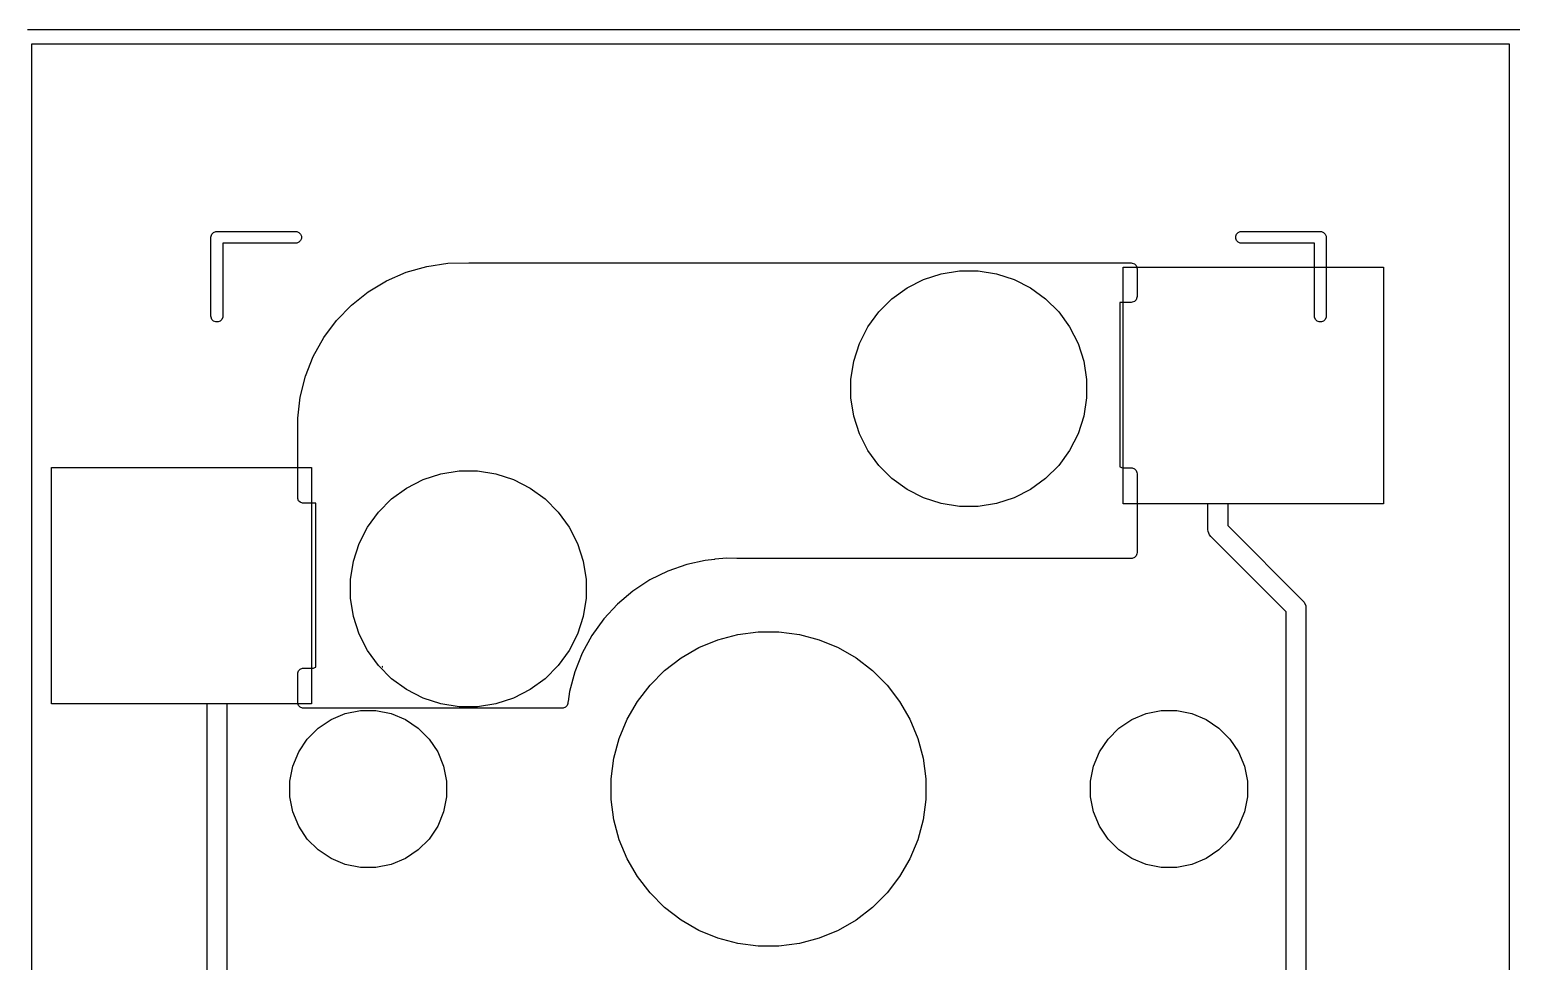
# Model space of a CAD drawing. Header units: millimetres. Extents: x 14 to 286, y -133 to -45.
# Drawn here: x 23.88 to 42.68, y -59.35 to -47.53 of the extents above; entities that cross this region are included whole.
import ezdxf

# ---------------------------------------------------------------- set-up
doc = ezdxf.new("R2010")
doc.units = ezdxf.units.MM
for name, color, linetype, true_color in [('B.Cu', 153, 'CONTINUOUS', 0x4d7fc4), ('B.Mask', 4, 'CONTINUOUS', 0x02ffee), ('B.Paste', 132, 'CONTINUOUS', 0x00c2c2), ('B.Silkscreen', 31, 'CONTINUOUS', 0xe8b2a7), ('F.Mask', 201, 'CONTINUOUS', 0xd864ff), ('F.Silkscreen', 41, 'CONTINUOUS', 0xf2eda1), ('User.Drawings', 9, 'CONTINUOUS', 0xc2c2c2)]:
    doc.layers.add(name, color=color, linetype=linetype, true_color=true_color)

msp = doc.modelspace()

# ---------------------------------------------------------------- linework, layer by layer
at = {"layer": 'B.Cu', "linetype": 'CONTINUOUS'}
for p, q in [((37.7525, -53.545), (37.7525, -50.545)), ((37.7525, -50.545), (41.0525, -50.545)), ((41.0525, -50.545), (41.0525, -53.545)), ((24.1525, -56.085), (24.1525, -53.085)), ((24.1525, -53.085), (27.4525, -53.085)), ((27.4525, -53.085), (27.4525, -56.085)), ((38.8275, -53.545), (37.7525, -53.545)), ((38.8275, -53.8717), (38.8275, -53.545)), ((41.0525, -53.545), (39.0775, -53.545)), ((39.0775, -53.545), (39.0775, -53.819923)), ((38.829902, -53.896086), (38.8275, -53.8717)), ((38.848566, -53.941146), (38.829902, -53.896086)), ((38.848571, -53.941151), (38.848566, -53.941146)), ((38.864112, -53.960088), (38.848571, -53.941151)), ((39.0775, -53.819923), (40.032788, -54.775211)), ((39.8194, -54.915376), (38.864112, -53.960088)), ((40.032788, -54.775211), (40.048333, -54.794153)), ((40.048333, -54.794153), (40.048334, -54.794154)), ((40.048334, -54.794154), (40.066998, -54.839214)), ((40.066998, -54.839214), (40.0694, -54.8636)), ((40.0694, -54.8636), (40.0694, -60.0154)), ((39.8194, -59.963624), (39.8194, -54.915376)), ((26.1275, -56.085), (24.1525, -56.085)), ((26.1275, -67.005222), (26.1275, -56.085)), ((27.4525, -56.085), (26.3775, -56.085)), ((26.3775, -56.085), (26.3775, -67.005222))]:
    msp.add_line(p, q, dxfattribs=at)
at = {"layer": 'B.Mask', "linetype": 'CONTINUOUS'}
for p, q in [((37.7525, -53.545), (37.7525, -50.545)), ((37.7525, -50.545), (41.0525, -50.545)), ((41.0525, -50.545), (41.0525, -53.545)), ((35.008752, -50.80604), (35.218475, -50.699181)), ((35.218475, -50.699181), (35.442332, -50.626445)), ((35.442332, -50.626445), (35.674811, -50.589624)), ((35.674811, -50.589624), (35.910189, -50.589624)), ((35.910189, -50.589624), (36.142668, -50.626445)), ((36.142668, -50.626445), (36.366525, -50.699181)), ((36.366525, -50.699181), (36.576248, -50.80604)), ((34.651891, -51.110828), (34.818328, -50.944391)), ((34.818328, -50.944391), (35.008752, -50.80604)), ((36.576248, -50.80604), (36.766672, -50.944391)), ((36.766672, -50.944391), (36.933109, -51.110828)), ((34.51354, -51.301252), (34.651891, -51.110828)), ((36.933109, -51.110828), (37.07146, -51.301252)), ((34.406681, -51.510975), (34.51354, -51.301252)), ((37.07146, -51.301252), (37.178319, -51.510975)), ((34.333945, -51.734832), (34.406681, -51.510975)), ((37.178319, -51.510975), (37.251055, -51.734832)), ((34.297124, -51.967311), (34.333945, -51.734832)), ((37.251055, -51.734832), (37.287876, -51.967311)), ((34.297124, -52.202689), (34.297124, -51.967311)), ((37.287876, -51.967311), (37.287876, -52.202689)), ((34.333945, -52.435168), (34.297124, -52.202689)), ((37.287876, -52.202689), (37.251055, -52.435168)), ((34.406681, -52.659025), (34.333945, -52.435168)), ((37.251055, -52.435168), (37.178319, -52.659025)), ((34.51354, -52.868748), (34.406681, -52.659025)), ((37.178319, -52.659025), (37.07146, -52.868748)), ((34.651891, -53.059172), (34.51354, -52.868748)), ((37.07146, -52.868748), (36.933109, -53.059172)), ((24.1525, -56.085), (24.1525, -53.085)), ((24.1525, -53.085), (27.4525, -53.085)), ((27.4525, -53.085), (27.4525, -56.085)), ((28.868475, -53.239181), (29.092332, -53.166445)), ((29.092332, -53.166445), (29.324811, -53.129624)), ((29.324811, -53.129624), (29.560189, -53.129624)), ((29.560189, -53.129624), (29.792668, -53.166445)), ((29.792668, -53.166445), (30.016525, -53.239181)), ((34.818328, -53.225609), (34.651891, -53.059172)), ((36.933109, -53.059172), (36.766672, -53.225609)), ((28.468328, -53.484391), (28.658752, -53.34604)), ((28.658752, -53.34604), (28.868475, -53.239181)), ((30.016525, -53.239181), (30.226248, -53.34604)), ((30.226248, -53.34604), (30.416672, -53.484391)), ((35.008752, -53.36396), (34.818328, -53.225609)), ((35.218475, -53.470819), (35.008752, -53.36396)), ((36.576248, -53.36396), (36.366525, -53.470819)), ((36.766672, -53.225609), (36.576248, -53.36396)), ((28.301891, -53.650828), (28.468328, -53.484391)), ((30.416672, -53.484391), (30.583109, -53.650828)), ((35.442332, -53.543555), (35.218475, -53.470819)), ((35.674811, -53.580376), (35.442332, -53.543555)), ((36.142668, -53.543555), (35.910189, -53.580376)), ((36.366525, -53.470819), (36.142668, -53.543555)), ((41.0525, -53.545), (37.7525, -53.545)), ((28.16354, -53.841252), (28.301891, -53.650828)), ((30.583109, -53.650828), (30.72146, -53.841252)), ((35.910189, -53.580376), (35.674811, -53.580376)), ((28.056681, -54.050975), (28.16354, -53.841252)), ((30.72146, -53.841252), (30.828319, -54.050975)), ((27.983945, -54.274832), (28.056681, -54.050975)), ((30.828319, -54.050975), (30.901055, -54.274832)), ((27.947124, -54.507311), (27.983945, -54.274832)), ((30.901055, -54.274832), (30.937876, -54.507311)), ((27.947124, -54.742689), (27.947124, -54.507311)), ((30.937876, -54.507311), (30.937876, -54.742689)), ((27.983945, -54.975168), (27.947124, -54.742689)), ((30.937876, -54.742689), (30.901055, -54.975168)), ((28.056681, -55.199025), (27.983945, -54.975168)), ((30.901055, -54.975168), (30.828319, -55.199025)), ((28.16354, -55.408748), (28.056681, -55.199025)), ((30.828319, -55.199025), (30.72146, -55.408748)), ((32.367923, -55.371255), (32.609621, -55.27114)), ((32.609621, -55.27114), (32.862319, -55.203429)), ((32.862319, -55.203429), (33.121694, -55.169282)), ((33.121694, -55.169282), (33.383306, -55.169282)), ((33.383306, -55.169282), (33.642681, -55.203429)), ((33.642681, -55.203429), (33.895379, -55.27114)), ((33.895379, -55.27114), (34.137077, -55.371255)), ((28.301891, -55.599172), (28.16354, -55.408748)), ((30.72146, -55.408748), (30.583109, -55.599172)), ((32.14136, -55.502061), (32.367923, -55.371255)), ((34.137077, -55.371255), (34.36364, -55.502061)), ((28.468328, -55.765609), (28.301891, -55.599172)), ((30.583109, -55.599172), (30.416672, -55.765609)), ((31.933808, -55.66132), (32.14136, -55.502061)), ((34.36364, -55.502061), (34.571192, -55.66132)), ((28.658752, -55.90396), (28.468328, -55.765609)), ((30.416672, -55.765609), (30.226248, -55.90396)), ((31.74882, -55.846308), (31.933808, -55.66132)), ((34.571192, -55.66132), (34.75618, -55.846308)), ((28.868475, -56.010819), (28.658752, -55.90396)), ((29.092332, -56.083555), (28.868475, -56.010819)), ((30.016525, -56.010819), (29.792668, -56.083555)), ((30.226248, -55.90396), (30.016525, -56.010819)), ((31.589561, -56.05386), (31.74882, -55.846308)), ((34.75618, -55.846308), (34.915439, -56.05386)), ((27.4525, -56.085), (24.1525, -56.085)), ((27.701103, -56.283079), (27.882215, -56.20806)), ((27.882215, -56.20806), (28.074483, -56.169815)), ((28.074483, -56.169815), (28.270517, -56.169815)), ((28.270517, -56.169815), (28.462785, -56.20806)), ((28.462785, -56.20806), (28.643897, -56.283079)), ((29.324811, -56.120376), (29.092332, -56.083555)), ((29.560189, -56.120376), (29.324811, -56.120376)), ((29.792668, -56.083555), (29.560189, -56.120376)), ((31.458755, -56.280423), (31.589561, -56.05386)), ((34.915439, -56.05386), (35.046245, -56.280423)), ((37.861103, -56.283079), (38.042215, -56.20806)), ((38.042215, -56.20806), (38.234483, -56.169815)), ((38.234483, -56.169815), (38.430517, -56.169815)), ((38.430517, -56.169815), (38.622785, -56.20806)), ((38.622785, -56.20806), (38.803897, -56.283079)), ((27.39949, -56.530607), (27.538107, -56.39199)), ((27.538107, -56.39199), (27.701103, -56.283079)), ((28.643897, -56.283079), (28.806893, -56.39199)), ((28.806893, -56.39199), (28.94551, -56.530607)), ((31.35864, -56.522121), (31.458755, -56.280423)), ((35.046245, -56.280423), (35.14636, -56.522121)), ((37.55949, -56.530607), (37.698107, -56.39199)), ((37.698107, -56.39199), (37.861103, -56.283079)), ((38.803897, -56.283079), (38.966893, -56.39199)), ((38.966893, -56.39199), (39.10551, -56.530607)), ((27.290579, -56.693603), (27.39949, -56.530607)), ((28.94551, -56.530607), (29.054421, -56.693603)), ((31.290929, -56.774819), (31.35864, -56.522121)), ((35.14636, -56.522121), (35.214071, -56.774819)), ((37.450579, -56.693603), (37.55949, -56.530607)), ((39.10551, -56.530607), (39.214421, -56.693603)), ((27.21556, -56.874715), (27.290579, -56.693603)), ((29.054421, -56.693603), (29.12944, -56.874715)), ((31.256782, -57.034194), (31.290929, -56.774819)), ((35.214071, -56.774819), (35.248218, -57.034194)), ((37.37556, -56.874715), (37.450579, -56.693603)), ((39.214421, -56.693603), (39.28944, -56.874715)), ((27.177315, -57.066983), (27.21556, -56.874715)), ((29.12944, -56.874715), (29.167685, -57.066983)), ((37.337315, -57.066983), (37.37556, -56.874715)), ((39.28944, -56.874715), (39.327685, -57.066983)), ((27.177315, -57.263017), (27.177315, -57.066983)), ((29.167685, -57.066983), (29.167685, -57.263017)), ((31.256782, -57.295806), (31.256782, -57.034194)), ((35.248218, -57.034194), (35.248218, -57.295806)), ((37.337315, -57.263017), (37.337315, -57.066983)), ((39.327685, -57.066983), (39.327685, -57.263017)), ((27.21556, -57.455285), (27.177315, -57.263017)), ((29.167685, -57.263017), (29.12944, -57.455285)), ((31.290929, -57.555181), (31.256782, -57.295806)), ((35.248218, -57.295806), (35.214071, -57.555181)), ((37.37556, -57.455285), (37.337315, -57.263017)), ((39.327685, -57.263017), (39.28944, -57.455285)), ((27.290579, -57.636397), (27.21556, -57.455285)), ((29.12944, -57.455285), (29.054421, -57.636397)), ((37.450579, -57.636397), (37.37556, -57.455285)), ((39.28944, -57.455285), (39.214421, -57.636397)), ((27.39949, -57.799393), (27.290579, -57.636397)), ((29.054421, -57.636397), (28.94551, -57.799393)), ((31.35864, -57.807879), (31.290929, -57.555181)), ((35.214071, -57.555181), (35.14636, -57.807879)), ((37.55949, -57.799393), (37.450579, -57.636397)), ((39.214421, -57.636397), (39.10551, -57.799393)), ((27.538107, -57.93801), (27.39949, -57.799393)), ((28.94551, -57.799393), (28.806893, -57.93801)), ((31.458755, -58.049577), (31.35864, -57.807879)), ((35.14636, -57.807879), (35.046245, -58.049577)), ((37.698107, -57.93801), (37.55949, -57.799393)), ((39.10551, -57.799393), (38.966893, -57.93801)), ((27.701103, -58.046921), (27.538107, -57.93801)), ((27.882215, -58.12194), (27.701103, -58.046921)), ((28.643897, -58.046921), (28.462785, -58.12194)), ((28.806893, -57.93801), (28.643897, -58.046921)), ((31.589561, -58.27614), (31.458755, -58.049577)), ((35.046245, -58.049577), (34.915439, -58.27614)), ((37.861103, -58.046921), (37.698107, -57.93801)), ((38.042215, -58.12194), (37.861103, -58.046921)), ((38.803897, -58.046921), (38.622785, -58.12194)), ((38.966893, -57.93801), (38.803897, -58.046921)), ((28.074483, -58.160185), (27.882215, -58.12194)), ((28.270517, -58.160185), (28.074483, -58.160185)), ((28.462785, -58.12194), (28.270517, -58.160185)), ((31.74882, -58.483692), (31.589561, -58.27614)), ((34.915439, -58.27614), (34.75618, -58.483692)), ((38.234483, -58.160185), (38.042215, -58.12194)), ((38.430517, -58.160185), (38.234483, -58.160185)), ((38.622785, -58.12194), (38.430517, -58.160185)), ((31.933808, -58.66868), (31.74882, -58.483692)), ((34.75618, -58.483692), (34.571192, -58.66868)), ((32.14136, -58.827939), (31.933808, -58.66868)), ((32.367923, -58.958745), (32.14136, -58.827939)), ((34.36364, -58.827939), (34.137077, -58.958745)), ((34.571192, -58.66868), (34.36364, -58.827939)), ((32.609621, -59.05886), (32.367923, -58.958745)), ((34.137077, -58.958745), (33.895379, -59.05886)), ((32.862319, -59.126571), (32.609621, -59.05886)), ((33.121694, -59.160718), (32.862319, -59.126571)), ((33.383306, -59.160718), (33.121694, -59.160718)), ((33.642681, -59.126571), (33.383306, -59.160718)), ((33.895379, -59.05886), (33.642681, -59.126571))]:
    msp.add_line(p, q, dxfattribs=at)
at = {"layer": 'B.Paste', "linetype": 'CONTINUOUS'}
for p, q in [((37.7525, -53.545), (37.7525, -50.545)), ((37.7525, -50.545), (41.0525, -50.545)), ((41.0525, -50.545), (41.0525, -53.545)), ((24.1525, -56.085), (24.1525, -53.085)), ((24.1525, -53.085), (27.4525, -53.085)), ((27.4525, -53.085), (27.4525, -56.085)), ((41.0525, -53.545), (37.7525, -53.545)), ((27.4525, -56.085), (24.1525, -56.085))]:
    msp.add_line(p, q, dxfattribs=at)
at = {"layer": 'B.Silkscreen', "linetype": 'CONTINUOUS'}
for p, q in [((28.654315, -50.608335), (28.915684, -50.533943)), ((28.915684, -50.533943), (29.184527, -50.494303)), ((29.184527, -50.494303), (29.450667, -50.49018)), ((29.450667, -50.49018), (29.452499, -50.49)), ((29.452499, -50.49), (37.8525, -50.49)), ((37.8525, -50.49), (37.867132, -50.491441)), ((37.867132, -50.491441), (37.894168, -50.50264)), ((37.894168, -50.50264), (37.91486, -50.523332)), ((37.91486, -50.523332), (37.926059, -50.550368)), ((37.926059, -50.550368), (37.9275, -50.565)), ((37.9275, -50.565), (37.9275, -50.915)), ((28.171683, -50.85571), (28.404892, -50.716206)), ((28.404892, -50.716206), (28.654315, -50.608335)), ((27.958677, -51.024461), (28.171683, -50.85571)), ((37.926059, -50.929632), (37.91486, -50.956668)), ((37.9275, -50.915), (37.926059, -50.929632)), ((27.769521, -51.219571), (27.958677, -51.024461)), ((37.8525, -50.99), (37.7075, -50.99)), ((37.7075, -50.99), (37.7075, -53.075462)), ((37.867132, -50.988559), (37.8525, -50.99)), ((37.894168, -50.97736), (37.867132, -50.988559)), ((37.91486, -50.956668), (37.894168, -50.97736)), ((27.60745, -51.437701), (27.769521, -51.219571)), ((27.475237, -51.67512), (27.60745, -51.437701)), ((27.375145, -51.927765), (27.475237, -51.67512)), ((27.308886, -52.191314), (27.375145, -51.927765)), ((27.277594, -52.461256), (27.308886, -52.191314)), ((27.2775, -52.465), (27.277795, -52.462)), ((27.2775, -53.465), (27.2775, -52.465)), ((27.277795, -52.462), (27.277594, -52.461256)), ((37.7075, -53.075462), (37.742596, -53.09)), ((37.742596, -53.09), (37.8525, -53.09)), ((37.8525, -53.09), (37.867132, -53.091441)), ((37.867132, -53.091441), (37.894168, -53.10264)), ((37.894168, -53.10264), (37.91486, -53.123332)), ((37.91486, -53.123332), (37.926059, -53.150368)), ((37.926059, -53.150368), (37.9275, -53.165)), ((37.9275, -53.165), (37.9275, -54.165)), ((27.278941, -53.479632), (27.2775, -53.465)), ((27.29014, -53.506668), (27.278941, -53.479632)), ((27.310832, -53.52736), (27.29014, -53.506668)), ((27.337868, -53.538559), (27.310832, -53.52736)), ((27.3525, -53.54), (27.337868, -53.538559)), ((27.5075, -53.54), (27.3525, -53.54)), ((27.5075, -55.619432), (27.5075, -53.54)), ((32.216278, -54.314227), (31.974265, -54.398904)), ((32.448468, -54.263667), (32.216278, -54.314227)), ((32.567391, -54.251621), (32.448468, -54.263667)), ((32.571741, -54.249969), (32.567391, -54.251621)), ((32.722115, -54.236062), (32.571741, -54.249969)), ((32.850254, -54.239966), (32.722115, -54.236062)), ((32.850733, -54.239826), (32.850254, -54.239966)), ((32.8525, -54.24), (32.850733, -54.239826)), ((37.8525, -54.24), (32.8525, -54.24)), ((37.867132, -54.238559), (37.8525, -54.24)), ((37.894168, -54.22736), (37.867132, -54.238559)), ((37.91486, -54.206668), (37.894168, -54.22736)), ((37.926059, -54.179632), (37.91486, -54.206668)), ((37.9275, -54.165), (37.926059, -54.179632)), ((31.744376, -54.512444), (31.530038, -54.653154)), ((31.974265, -54.398904), (31.744376, -54.512444)), ((31.530038, -54.653154), (31.334446, -54.818936)), ((31.334446, -54.818936), (31.160515, -55.007319)), ((31.160515, -55.007319), (31.010838, -55.215495)), ((31.010838, -55.215495), (30.887648, -55.440361)), ((30.887648, -55.440361), (30.79278, -55.678563)), ((27.29014, -55.663332), (27.310832, -55.64264)), ((27.310832, -55.64264), (27.337868, -55.631441)), ((27.337868, -55.631441), (27.3525, -55.63)), ((27.3525, -55.63), (27.479112, -55.63)), ((27.479112, -55.63), (27.503727, -55.619804)), ((27.503727, -55.619804), (27.5075, -55.619432)), ((28.34956, -55.609848), (28.349223, -55.615)), ((28.349223, -55.615), (28.359672, -55.615)), ((28.359672, -55.615), (28.34956, -55.609848)), ((27.2775, -55.705), (27.278941, -55.690368)), ((27.2775, -56.065), (27.2775, -55.705)), ((27.278941, -55.690368), (27.29014, -55.663332)), ((30.79278, -55.678563), (30.727649, -55.926551)), ((30.727649, -55.926551), (30.710503, -56.053598)), ((27.278941, -56.079632), (27.2775, -56.065)), ((27.29014, -56.106668), (27.278941, -56.079632)), ((27.310832, -56.12736), (27.29014, -56.106668)), ((27.337868, -56.138559), (27.310832, -56.12736)), ((27.3525, -56.14), (27.337868, -56.138559)), ((30.6325, -56.14), (27.3525, -56.14)), ((30.647132, -56.138559), (30.6325, -56.14)), ((30.674168, -56.12736), (30.647132, -56.138559)), ((30.69486, -56.106668), (30.674168, -56.12736)), ((30.706059, -56.079632), (30.69486, -56.106668)), ((30.710503, -56.053598), (30.706059, -56.062825)), ((30.706059, -56.062825), (30.706059, -56.079632))]:
    msp.add_line(p, q, dxfattribs=at)
at = {"layer": 'F.Mask', "linetype": 'CONTINUOUS'}
for p, q in [((35.008752, -50.80604), (35.218475, -50.699181)), ((35.218475, -50.699181), (35.442332, -50.626445)), ((35.442332, -50.626445), (35.674811, -50.589624)), ((35.674811, -50.589624), (35.910189, -50.589624)), ((35.910189, -50.589624), (36.142668, -50.626445)), ((36.142668, -50.626445), (36.366525, -50.699181)), ((36.366525, -50.699181), (36.576248, -50.80604)), ((34.651891, -51.110828), (34.818328, -50.944391)), ((34.818328, -50.944391), (35.008752, -50.80604)), ((36.576248, -50.80604), (36.766672, -50.944391)), ((36.766672, -50.944391), (36.933109, -51.110828)), ((34.51354, -51.301252), (34.651891, -51.110828)), ((36.933109, -51.110828), (37.07146, -51.301252)), ((34.406681, -51.510975), (34.51354, -51.301252)), ((37.07146, -51.301252), (37.178319, -51.510975)), ((34.333945, -51.734832), (34.406681, -51.510975)), ((37.178319, -51.510975), (37.251055, -51.734832)), ((34.297124, -51.967311), (34.333945, -51.734832)), ((37.251055, -51.734832), (37.287876, -51.967311)), ((34.297124, -52.202689), (34.297124, -51.967311)), ((37.287876, -51.967311), (37.287876, -52.202689)), ((34.333945, -52.435168), (34.297124, -52.202689)), ((37.287876, -52.202689), (37.251055, -52.435168)), ((34.406681, -52.659025), (34.333945, -52.435168)), ((37.251055, -52.435168), (37.178319, -52.659025)), ((34.51354, -52.868748), (34.406681, -52.659025)), ((37.178319, -52.659025), (37.07146, -52.868748)), ((34.651891, -53.059172), (34.51354, -52.868748)), ((37.07146, -52.868748), (36.933109, -53.059172)), ((28.868475, -53.239181), (29.092332, -53.166445)), ((29.092332, -53.166445), (29.324811, -53.129624)), ((29.324811, -53.129624), (29.560189, -53.129624)), ((29.560189, -53.129624), (29.792668, -53.166445)), ((29.792668, -53.166445), (30.016525, -53.239181)), ((34.818328, -53.225609), (34.651891, -53.059172)), ((36.933109, -53.059172), (36.766672, -53.225609)), ((28.468328, -53.484391), (28.658752, -53.34604)), ((28.658752, -53.34604), (28.868475, -53.239181)), ((30.016525, -53.239181), (30.226248, -53.34604)), ((30.226248, -53.34604), (30.416672, -53.484391)), ((35.008752, -53.36396), (34.818328, -53.225609)), ((35.218475, -53.470819), (35.008752, -53.36396)), ((36.576248, -53.36396), (36.366525, -53.470819)), ((36.766672, -53.225609), (36.576248, -53.36396)), ((28.301891, -53.650828), (28.468328, -53.484391)), ((30.416672, -53.484391), (30.583109, -53.650828)), ((35.442332, -53.543555), (35.218475, -53.470819)), ((35.674811, -53.580376), (35.442332, -53.543555)), ((36.142668, -53.543555), (35.910189, -53.580376)), ((36.366525, -53.470819), (36.142668, -53.543555)), ((28.16354, -53.841252), (28.301891, -53.650828)), ((30.583109, -53.650828), (30.72146, -53.841252)), ((35.910189, -53.580376), (35.674811, -53.580376)), ((28.056681, -54.050975), (28.16354, -53.841252)), ((30.72146, -53.841252), (30.828319, -54.050975)), ((27.983945, -54.274832), (28.056681, -54.050975)), ((30.828319, -54.050975), (30.901055, -54.274832)), ((27.947124, -54.507311), (27.983945, -54.274832)), ((30.901055, -54.274832), (30.937876, -54.507311)), ((27.947124, -54.742689), (27.947124, -54.507311)), ((30.937876, -54.507311), (30.937876, -54.742689)), ((27.983945, -54.975168), (27.947124, -54.742689)), ((30.937876, -54.742689), (30.901055, -54.975168)), ((28.056681, -55.199025), (27.983945, -54.975168)), ((30.901055, -54.975168), (30.828319, -55.199025)), ((28.16354, -55.408748), (28.056681, -55.199025)), ((30.828319, -55.199025), (30.72146, -55.408748)), ((32.367923, -55.371255), (32.609621, -55.27114)), ((32.609621, -55.27114), (32.862319, -55.203429)), ((32.862319, -55.203429), (33.121694, -55.169282)), ((33.121694, -55.169282), (33.383306, -55.169282)), ((33.383306, -55.169282), (33.642681, -55.203429)), ((33.642681, -55.203429), (33.895379, -55.27114)), ((33.895379, -55.27114), (34.137077, -55.371255)), ((28.301891, -55.599172), (28.16354, -55.408748)), ((30.72146, -55.408748), (30.583109, -55.599172)), ((32.14136, -55.502061), (32.367923, -55.371255)), ((34.137077, -55.371255), (34.36364, -55.502061)), ((28.468328, -55.765609), (28.301891, -55.599172)), ((30.583109, -55.599172), (30.416672, -55.765609)), ((31.933808, -55.66132), (32.14136, -55.502061)), ((34.36364, -55.502061), (34.571192, -55.66132)), ((28.658752, -55.90396), (28.468328, -55.765609)), ((30.416672, -55.765609), (30.226248, -55.90396)), ((31.74882, -55.846308), (31.933808, -55.66132)), ((34.571192, -55.66132), (34.75618, -55.846308)), ((28.868475, -56.010819), (28.658752, -55.90396)), ((29.092332, -56.083555), (28.868475, -56.010819)), ((30.016525, -56.010819), (29.792668, -56.083555)), ((30.226248, -55.90396), (30.016525, -56.010819)), ((31.589561, -56.05386), (31.74882, -55.846308)), ((34.75618, -55.846308), (34.915439, -56.05386)), ((27.701103, -56.283079), (27.882215, -56.20806)), ((27.882215, -56.20806), (28.074483, -56.169815)), ((28.074483, -56.169815), (28.270517, -56.169815)), ((28.270517, -56.169815), (28.462785, -56.20806)), ((28.462785, -56.20806), (28.643897, -56.283079)), ((29.324811, -56.120376), (29.092332, -56.083555)), ((29.560189, -56.120376), (29.324811, -56.120376)), ((29.792668, -56.083555), (29.560189, -56.120376)), ((31.458755, -56.280423), (31.589561, -56.05386)), ((34.915439, -56.05386), (35.046245, -56.280423)), ((37.861103, -56.283079), (38.042215, -56.20806)), ((38.042215, -56.20806), (38.234483, -56.169815)), ((38.234483, -56.169815), (38.430517, -56.169815)), ((38.430517, -56.169815), (38.622785, -56.20806)), ((38.622785, -56.20806), (38.803897, -56.283079)), ((27.39949, -56.530607), (27.538107, -56.39199)), ((27.538107, -56.39199), (27.701103, -56.283079)), ((28.643897, -56.283079), (28.806893, -56.39199)), ((28.806893, -56.39199), (28.94551, -56.530607)), ((31.35864, -56.522121), (31.458755, -56.280423)), ((35.046245, -56.280423), (35.14636, -56.522121)), ((37.55949, -56.530607), (37.698107, -56.39199)), ((37.698107, -56.39199), (37.861103, -56.283079)), ((38.803897, -56.283079), (38.966893, -56.39199)), ((38.966893, -56.39199), (39.10551, -56.530607)), ((27.290579, -56.693603), (27.39949, -56.530607)), ((28.94551, -56.530607), (29.054421, -56.693603)), ((31.290929, -56.774819), (31.35864, -56.522121)), ((35.14636, -56.522121), (35.214071, -56.774819)), ((37.450579, -56.693603), (37.55949, -56.530607)), ((39.10551, -56.530607), (39.214421, -56.693603)), ((27.21556, -56.874715), (27.290579, -56.693603)), ((29.054421, -56.693603), (29.12944, -56.874715)), ((31.256782, -57.034194), (31.290929, -56.774819)), ((35.214071, -56.774819), (35.248218, -57.034194)), ((37.37556, -56.874715), (37.450579, -56.693603)), ((39.214421, -56.693603), (39.28944, -56.874715)), ((27.177315, -57.066983), (27.21556, -56.874715)), ((29.12944, -56.874715), (29.167685, -57.066983)), ((37.337315, -57.066983), (37.37556, -56.874715)), ((39.28944, -56.874715), (39.327685, -57.066983)), ((27.177315, -57.263017), (27.177315, -57.066983)), ((29.167685, -57.066983), (29.167685, -57.263017)), ((31.256782, -57.295806), (31.256782, -57.034194)), ((35.248218, -57.034194), (35.248218, -57.295806)), ((37.337315, -57.263017), (37.337315, -57.066983)), ((39.327685, -57.066983), (39.327685, -57.263017)), ((27.21556, -57.455285), (27.177315, -57.263017)), ((29.167685, -57.263017), (29.12944, -57.455285)), ((31.290929, -57.555181), (31.256782, -57.295806)), ((35.248218, -57.295806), (35.214071, -57.555181)), ((37.37556, -57.455285), (37.337315, -57.263017)), ((39.327685, -57.263017), (39.28944, -57.455285)), ((27.290579, -57.636397), (27.21556, -57.455285)), ((29.12944, -57.455285), (29.054421, -57.636397)), ((37.450579, -57.636397), (37.37556, -57.455285)), ((39.28944, -57.455285), (39.214421, -57.636397)), ((27.39949, -57.799393), (27.290579, -57.636397)), ((29.054421, -57.636397), (28.94551, -57.799393)), ((31.35864, -57.807879), (31.290929, -57.555181)), ((35.214071, -57.555181), (35.14636, -57.807879)), ((37.55949, -57.799393), (37.450579, -57.636397)), ((39.214421, -57.636397), (39.10551, -57.799393)), ((27.538107, -57.93801), (27.39949, -57.799393)), ((28.94551, -57.799393), (28.806893, -57.93801)), ((31.458755, -58.049577), (31.35864, -57.807879)), ((35.14636, -57.807879), (35.046245, -58.049577)), ((37.698107, -57.93801), (37.55949, -57.799393)), ((39.10551, -57.799393), (38.966893, -57.93801)), ((27.701103, -58.046921), (27.538107, -57.93801)), ((27.882215, -58.12194), (27.701103, -58.046921)), ((28.643897, -58.046921), (28.462785, -58.12194)), ((28.806893, -57.93801), (28.643897, -58.046921)), ((31.589561, -58.27614), (31.458755, -58.049577)), ((35.046245, -58.049577), (34.915439, -58.27614)), ((37.861103, -58.046921), (37.698107, -57.93801)), ((38.042215, -58.12194), (37.861103, -58.046921)), ((38.803897, -58.046921), (38.622785, -58.12194)), ((38.966893, -57.93801), (38.803897, -58.046921)), ((28.074483, -58.160185), (27.882215, -58.12194)), ((28.270517, -58.160185), (28.074483, -58.160185)), ((28.462785, -58.12194), (28.270517, -58.160185)), ((31.74882, -58.483692), (31.589561, -58.27614)), ((34.915439, -58.27614), (34.75618, -58.483692)), ((38.234483, -58.160185), (38.042215, -58.12194)), ((38.430517, -58.160185), (38.234483, -58.160185)), ((38.622785, -58.12194), (38.430517, -58.160185)), ((31.933808, -58.66868), (31.74882, -58.483692)), ((34.75618, -58.483692), (34.571192, -58.66868)), ((32.14136, -58.827939), (31.933808, -58.66868)), ((32.367923, -58.958745), (32.14136, -58.827939)), ((34.36364, -58.827939), (34.137077, -58.958745)), ((34.571192, -58.66868), (34.36364, -58.827939)), ((32.609621, -59.05886), (32.367923, -58.958745)), ((34.137077, -58.958745), (33.895379, -59.05886)), ((32.862319, -59.126571), (32.609621, -59.05886)), ((33.121694, -59.160718), (32.862319, -59.126571)), ((33.383306, -59.160718), (33.121694, -59.160718)), ((33.642681, -59.126571), (33.383306, -59.160718)), ((33.895379, -59.05886), (33.642681, -59.126571))]:
    msp.add_line(p, q, dxfattribs=at)
at = {"layer": 'F.Silkscreen', "linetype": 'CONTINUOUS'}
for p, q in [((32.367923, -55.371255), (32.609621, -55.27114)), ((32.609621, -55.27114), (32.862319, -55.203429)), ((32.862319, -55.203429), (33.121694, -55.169282)), ((33.121694, -55.169282), (33.383306, -55.169282)), ((33.383306, -55.169282), (33.642681, -55.203429)), ((33.642681, -55.203429), (33.895379, -55.27114)), ((33.895379, -55.27114), (34.137077, -55.371255)), ((32.14136, -55.502061), (32.367923, -55.371255)), ((34.137077, -55.371255), (34.36364, -55.502061)), ((31.933808, -55.66132), (32.14136, -55.502061)), ((34.36364, -55.502061), (34.571192, -55.66132)), ((31.74882, -55.846308), (31.933808, -55.66132)), ((34.571192, -55.66132), (34.75618, -55.846308)), ((31.589561, -56.05386), (31.74882, -55.846308)), ((34.75618, -55.846308), (34.915439, -56.05386)), ((27.701103, -56.283079), (27.882215, -56.20806)), ((27.882215, -56.20806), (28.074483, -56.169815)), ((28.074483, -56.169815), (28.270517, -56.169815)), ((28.270517, -56.169815), (28.462785, -56.20806)), ((28.462785, -56.20806), (28.643897, -56.283079)), ((31.458755, -56.280423), (31.589561, -56.05386)), ((34.915439, -56.05386), (35.046245, -56.280423)), ((37.861103, -56.283079), (38.042215, -56.20806)), ((38.042215, -56.20806), (38.234483, -56.169815)), ((38.234483, -56.169815), (38.430517, -56.169815)), ((38.430517, -56.169815), (38.622785, -56.20806)), ((38.622785, -56.20806), (38.803897, -56.283079)), ((27.39949, -56.530607), (27.538107, -56.39199)), ((27.538107, -56.39199), (27.701103, -56.283079)), ((28.643897, -56.283079), (28.806893, -56.39199)), ((28.806893, -56.39199), (28.94551, -56.530607)), ((31.35864, -56.522121), (31.458755, -56.280423)), ((35.046245, -56.280423), (35.14636, -56.522121)), ((37.55949, -56.530607), (37.698107, -56.39199)), ((37.698107, -56.39199), (37.861103, -56.283079)), ((38.803897, -56.283079), (38.966893, -56.39199)), ((38.966893, -56.39199), (39.10551, -56.530607)), ((27.290579, -56.693603), (27.39949, -56.530607)), ((28.94551, -56.530607), (29.054421, -56.693603)), ((31.290929, -56.774819), (31.35864, -56.522121)), ((35.14636, -56.522121), (35.214071, -56.774819)), ((37.450579, -56.693603), (37.55949, -56.530607)), ((39.10551, -56.530607), (39.214421, -56.693603)), ((27.21556, -56.874715), (27.290579, -56.693603)), ((29.054421, -56.693603), (29.12944, -56.874715)), ((31.256782, -57.034194), (31.290929, -56.774819)), ((35.214071, -56.774819), (35.248218, -57.034194)), ((37.37556, -56.874715), (37.450579, -56.693603)), ((39.214421, -56.693603), (39.28944, -56.874715)), ((27.177315, -57.066983), (27.21556, -56.874715)), ((29.12944, -56.874715), (29.167685, -57.066983)), ((37.337315, -57.066983), (37.37556, -56.874715)), ((39.28944, -56.874715), (39.327685, -57.066983)), ((27.177315, -57.263017), (27.177315, -57.066983)), ((29.167685, -57.066983), (29.167685, -57.263017)), ((31.256782, -57.295806), (31.256782, -57.034194)), ((35.248218, -57.034194), (35.248218, -57.295806)), ((37.337315, -57.263017), (37.337315, -57.066983)), ((39.327685, -57.066983), (39.327685, -57.263017)), ((27.21556, -57.455285), (27.177315, -57.263017)), ((29.167685, -57.263017), (29.12944, -57.455285)), ((31.290929, -57.555181), (31.256782, -57.295806)), ((35.248218, -57.295806), (35.214071, -57.555181)), ((37.37556, -57.455285), (37.337315, -57.263017)), ((39.327685, -57.263017), (39.28944, -57.455285)), ((27.290579, -57.636397), (27.21556, -57.455285)), ((29.12944, -57.455285), (29.054421, -57.636397)), ((37.450579, -57.636397), (37.37556, -57.455285)), ((39.28944, -57.455285), (39.214421, -57.636397)), ((27.39949, -57.799393), (27.290579, -57.636397)), ((29.054421, -57.636397), (28.94551, -57.799393)), ((31.35864, -57.807879), (31.290929, -57.555181)), ((35.214071, -57.555181), (35.14636, -57.807879)), ((37.55949, -57.799393), (37.450579, -57.636397)), ((39.214421, -57.636397), (39.10551, -57.799393)), ((27.538107, -57.93801), (27.39949, -57.799393)), ((28.94551, -57.799393), (28.806893, -57.93801)), ((31.458755, -58.049577), (31.35864, -57.807879)), ((35.14636, -57.807879), (35.046245, -58.049577)), ((37.698107, -57.93801), (37.55949, -57.799393)), ((39.10551, -57.799393), (38.966893, -57.93801)), ((27.701103, -58.046921), (27.538107, -57.93801)), ((27.882215, -58.12194), (27.701103, -58.046921)), ((28.643897, -58.046921), (28.462785, -58.12194)), ((28.806893, -57.93801), (28.643897, -58.046921)), ((31.589561, -58.27614), (31.458755, -58.049577)), ((35.046245, -58.049577), (34.915439, -58.27614)), ((37.861103, -58.046921), (37.698107, -57.93801)), ((38.042215, -58.12194), (37.861103, -58.046921)), ((38.803897, -58.046921), (38.622785, -58.12194)), ((38.966893, -57.93801), (38.803897, -58.046921)), ((28.074483, -58.160185), (27.882215, -58.12194)), ((28.270517, -58.160185), (28.074483, -58.160185)), ((28.462785, -58.12194), (28.270517, -58.160185)), ((31.74882, -58.483692), (31.589561, -58.27614)), ((34.915439, -58.27614), (34.75618, -58.483692)), ((38.234483, -58.160185), (38.042215, -58.12194)), ((38.430517, -58.160185), (38.234483, -58.160185)), ((38.622785, -58.12194), (38.430517, -58.160185)), ((31.933808, -58.66868), (31.74882, -58.483692)), ((34.75618, -58.483692), (34.571192, -58.66868)), ((32.14136, -58.827939), (31.933808, -58.66868)), ((32.367923, -58.958745), (32.14136, -58.827939)), ((34.36364, -58.827939), (34.137077, -58.958745)), ((34.571192, -58.66868), (34.36364, -58.827939)), ((32.609621, -59.05886), (32.367923, -58.958745)), ((34.137077, -58.958745), (33.895379, -59.05886)), ((32.862319, -59.126571), (32.609621, -59.05886)), ((33.121694, -59.160718), (32.862319, -59.126571)), ((33.383306, -59.160718), (33.121694, -59.160718)), ((33.642681, -59.126571), (33.383306, -59.160718)), ((33.895379, -59.05886), (33.642681, -59.126571))]:
    msp.add_line(p, q, dxfattribs=at)
at = {"layer": 'User.Drawings', "linetype": 'CONTINUOUS'}
for p, q in [((23.851716, -47.530009), (42.851716, -47.530009)), ((23.901716, -47.715), (23.901716, -66.530009)), ((42.6525, -47.715), (23.901716, -47.715)), ((42.6525, -66.530009), (42.6525, -47.715)), ((26.1775, -50.165), (26.178941, -50.150368)), ((26.1775, -51.165), (26.1775, -50.165)), ((26.178941, -50.150368), (26.19014, -50.123332)), ((26.19014, -50.123332), (26.210832, -50.10264)), ((26.210832, -50.10264), (26.237868, -50.091441)), ((26.237868, -50.091441), (26.2525, -50.09)), ((26.2525, -50.09), (27.2525, -50.09)), ((27.2525, -50.09), (27.267132, -50.091441)), ((27.267132, -50.091441), (27.294168, -50.10264)), ((27.294168, -50.10264), (27.31486, -50.123332)), ((27.31486, -50.123332), (27.326059, -50.150368)), ((27.326059, -50.179632), (27.31486, -50.206668)), ((27.326059, -50.150368), (27.326059, -50.179632)), ((39.178941, -50.150368), (39.19014, -50.123332)), ((39.178941, -50.179632), (39.178941, -50.150368)), ((39.19014, -50.206668), (39.178941, -50.179632)), ((39.19014, -50.123332), (39.210832, -50.10264)), ((39.210832, -50.10264), (39.237868, -50.091441)), ((39.237868, -50.091441), (39.2525, -50.09)), ((39.2525, -50.09), (40.2525, -50.09)), ((40.2525, -50.09), (40.267132, -50.091441)), ((40.267132, -50.091441), (40.294168, -50.10264)), ((40.294168, -50.10264), (40.31486, -50.123332)), ((40.31486, -50.123332), (40.326059, -50.150368)), ((40.326059, -50.150368), (40.3275, -50.165)), ((40.3275, -50.165), (40.3275, -51.165)), ((27.2525, -50.24), (26.3275, -50.24)), ((26.3275, -50.24), (26.3275, -51.165)), ((27.267132, -50.238559), (27.2525, -50.24)), ((27.294168, -50.22736), (27.267132, -50.238559)), ((27.31486, -50.206668), (27.294168, -50.22736)), ((39.210832, -50.22736), (39.19014, -50.206668)), ((39.237868, -50.238559), (39.210832, -50.22736)), ((39.2525, -50.24), (39.237868, -50.238559)), ((40.1775, -50.24), (39.2525, -50.24)), ((40.1775, -51.165), (40.1775, -50.24)), ((26.178941, -51.179632), (26.1775, -51.165)), ((26.19014, -51.206668), (26.178941, -51.179632)), ((26.210832, -51.22736), (26.19014, -51.206668)), ((26.237868, -51.238559), (26.210832, -51.22736)), ((26.267132, -51.238559), (26.237868, -51.238559)), ((26.294168, -51.22736), (26.267132, -51.238559)), ((26.31486, -51.206668), (26.294168, -51.22736)), ((26.326059, -51.179632), (26.31486, -51.206668)), ((26.3275, -51.165), (26.326059, -51.179632)), ((40.178941, -51.179632), (40.1775, -51.165)), ((40.19014, -51.206668), (40.178941, -51.179632)), ((40.210832, -51.22736), (40.19014, -51.206668)), ((40.237868, -51.238559), (40.210832, -51.22736)), ((40.267132, -51.238559), (40.237868, -51.238559)), ((40.294168, -51.22736), (40.267132, -51.238559)), ((40.31486, -51.206668), (40.294168, -51.22736)), ((40.326059, -51.179632), (40.31486, -51.206668)), ((40.3275, -51.165), (40.326059, -51.179632))]:
    msp.add_line(p, q, dxfattribs=at)

doc.saveas('drawing.dxf')
